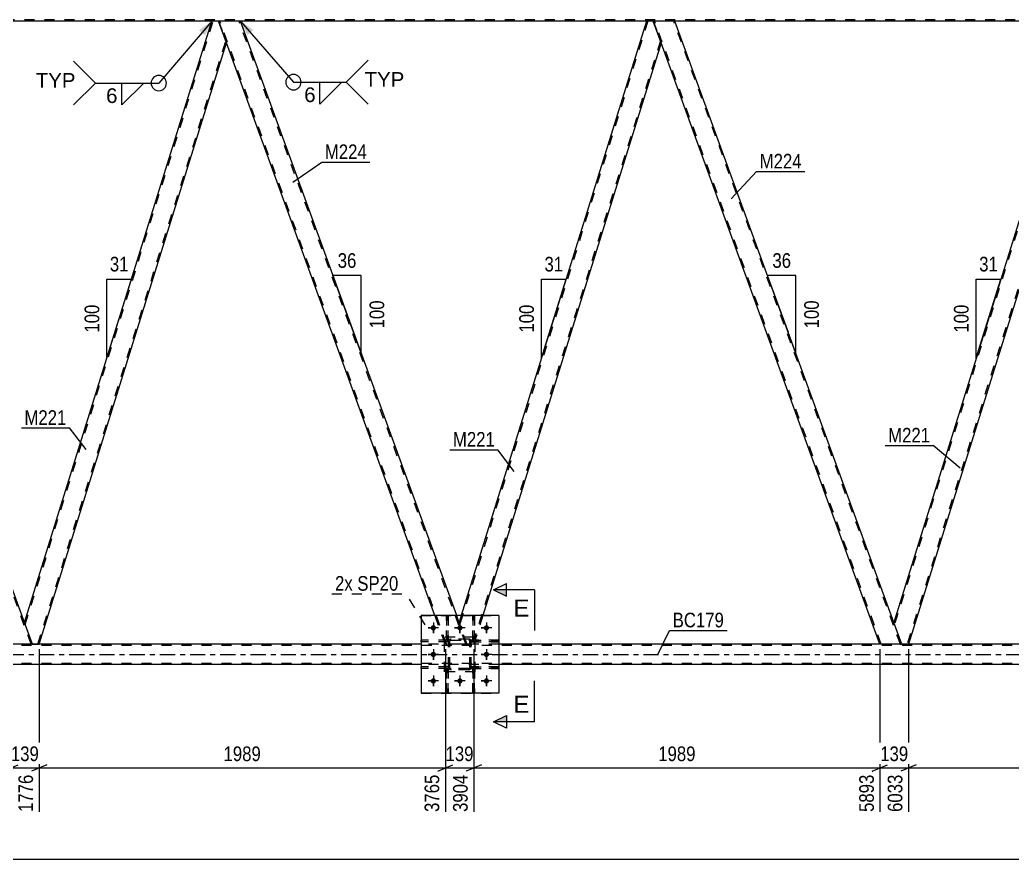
# Model space of a CAD drawing. Header units: millimetres. Extents: x 0 to 841, y 0 to 594.
# Drawn here: x 160.8 to 355.2, y 257.8 to 422.1 of the extents above; entities that cross this region are included whole.
import ezdxf

# ---------------------------------------------------------------- set-up
doc = ezdxf.new("R2010")
doc.units = ezdxf.units.MM
doc.linetypes.add('DXK_LINE_DOT2', pattern=[3.9198, 1.9599, -1.9599])
doc.linetypes.add('DXK_LINE_DOT3', pattern=[5.9187, 2.979, -0.9799, 0.9799, -0.9799])
doc.styles.add('Arial', font='ARIAL.TTF', dxfattribs={"height": 0.2})
doc.styles.add('Arial Narrow', font='ARIALN.TTF', dxfattribs={"height": 0.2})

# ---------------------------------------------------------------- blocks, each defined once
blk = doc.blocks.new('Part-122568519-5066 - 5055')
at = {"color": 7, "linetype": 'DXK_LINE_DOT2'}
for p, q in [((254.6, 300.66), (249.2, 300.66)), ((249.2, 300.66), (249.2, 300.34)), ((249.2, 300.34), (254.6, 300.34)), ((249.8, 300.34), (249.8, 300.66)), ((254.6, 300.34), (254.6, 300.66))]:
    blk.add_line(p, q, dxfattribs=at)
blk = doc.blocks.new('Part-122568519-5060 - 5055')
at = {"color": 7, "linetype": 'DXK_LINE_DOT2'}
for p, q in [((249.2, 300.34), (249.2, 300.66)), ((249.2, 300.66), (254.6, 300.66)), ((254.6, 300.34), (249.2, 300.34)), ((249.8, 300.34), (249.8, 300.66)), ((254.6, 300.66), (254.6, 300.34))]:
    blk.add_line(p, q, dxfattribs=at)
blk = doc.blocks.new('Part-122568519-5069 - 5055')
at = {"color": 7, "linetype": 'DXK_LINE_DOT2'}
for p, q in [((254.6, 295.46), (249.2, 295.46)), ((249.2, 295.46), (249.2, 295.14)), ((249.8, 295.14), (249.8, 295.46)), ((254.6, 295.14), (254.6, 295.46)), ((249.2, 295.14), (254.6, 295.14))]:
    blk.add_line(p, q, dxfattribs=at)
blk = doc.blocks.new('Part-122568519-5072 - 5055')
at = {"color": 7, "linetype": 'DXK_LINE_DOT2'}
for p, q in [((249.56, 300.65), (249.56, 305.5)), ((249.56, 305.5), (249.88, 305.5)), ((249.88, 305.5), (249.88, 300.65)), ((249.56, 301.25), (249.88, 301.25)), ((249.88, 300.65), (249.56, 300.65))]:
    blk.add_line(p, q, dxfattribs=at)
blk = doc.blocks.new('Part-122568519-5075 - 5055')
at = {"color": 7, "linetype": 'DXK_LINE_DOT2'}
for p, q in [((249.2, 295.14), (249.2, 295.46)), ((249.2, 295.46), (254.6, 295.46)), ((249.8, 295.14), (249.8, 295.46)), ((254.6, 295.46), (254.6, 295.14)), ((254.6, 295.14), (249.2, 295.14))]:
    blk.add_line(p, q, dxfattribs=at)
blk = doc.blocks.new('Part-122568519-5078 - 5055')
at = {"color": 7, "linetype": 'DXK_LINE_DOT2'}
for p, q in [((244.8, 300.66), (239.4, 300.66)), ((239.4, 300.34), (239.4, 300.66)), ((244.8, 300.34), (239.4, 300.34)), ((244.2, 300.34), (244.2, 300.66)), ((244.8, 300.66), (244.8, 300.34))]:
    blk.add_line(p, q, dxfattribs=at)
blk = doc.blocks.new('Part-122568519-5220 - 5055')
at = {"color": 7, "linetype": 'DXK_LINE_DOT2'}
for p, q in [((774.57, 299.66), (93.54, 299.66)), ((164.59, 299.9), (159.01, 299.9)), ((254.6, 299.9), (239.4, 299.9)), ((334.86, 299.9), (329.28, 299.9)), ((774.57, 296.14), (93.54, 296.14)), ((254.6, 295.9), (239.4, 295.9))]:
    blk.add_line(p, q, dxfattribs=at)
at = {"color": 2, "linetype": 'Continuous'}
for p, q in [((239.4, 299.9), (164.59, 299.9)), ((329.28, 299.9), (254.6, 299.9)), ((414.42, 299.9), (334.86, 299.9)), ((239.4, 295.9), (93.54, 295.9)), ((494.81, 295.9), (254.6, 295.9))]:
    blk.add_line(p, q, dxfattribs=at)
at = {"color": 7, "linetype": 'DXK_LINE_DOT3'}
blk.add_line((93.54, 297.9), (774.57, 297.9), dxfattribs=at)
blk = doc.blocks.new('Part-122568519-5081 - 5055')
at = {"color": 7, "linetype": 'DXK_LINE_DOT2'}
for p, q in [((244.8, 295.46), (239.4, 295.46)), ((239.4, 295.14), (239.4, 295.46)), ((244.2, 295.14), (244.2, 295.46)), ((244.8, 295.46), (244.8, 295.14)), ((244.8, 295.14), (239.4, 295.14))]:
    blk.add_line(p, q, dxfattribs=at)
blk = doc.blocks.new('Part-122568519-5084 - 5055')
at = {"color": 2, "linetype": 'Continuous'}
blk.add_line((249.88, 305.5), (249.56, 305.5), dxfattribs=at)
at = {"color": 7, "linetype": 'DXK_LINE_DOT2'}
for p, q in [((249.56, 305.5), (249.56, 300.65)), ((249.88, 300.65), (249.88, 305.5)), ((249.56, 301.25), (249.88, 301.25)), ((249.56, 300.65), (249.88, 300.65))]:
    blk.add_line(p, q, dxfattribs=at)
blk = doc.blocks.new('Part-122568519-5202 - 5055')
at = {"color": 2, "linetype": 'Continuous'}
for p, q in [((204, 421.9), (199.74, 421.9)), ((246.37, 305.5), (204, 421.9)), ((242.11, 305.5), (201.29, 417.65))]:
    blk.add_line(p, q, dxfattribs=at)
at = {"color": 7, "linetype": 'DXK_LINE_DOT2'}
for p, q in [((199.74, 421.9), (201.29, 417.65)), ((244.4, 299.9), (200, 421.9)), ((248.15, 299.9), (203.75, 421.9)), ((244.15, 299.9), (242.11, 305.5)), ((248.4, 299.9), (246.37, 305.5)), ((248.4, 299.9), (244.15, 299.9))]:
    blk.add_line(p, q, dxfattribs=at)
blk = doc.blocks.new('Part-122568519-5095 - 5055')
at = {"color": 7, "linetype": 'DXK_LINE_DOT2'}
for p, q in [((244.36, 290.3), (244.36, 295.13)), ((244.36, 295.13), (244.68, 295.13)), ((244.36, 294.53), (244.68, 294.53)), ((244.68, 295.13), (244.68, 290.3)), ((244.68, 290.3), (244.36, 290.3))]:
    blk.add_line(p, q, dxfattribs=at)
blk = doc.blocks.new('Part-122568519-5101 - 5055')
at = {"color": 7, "linetype": 'DXK_LINE_DOT2'}
for p, q in [((244.36, 300.65), (244.36, 305.5)), ((244.36, 305.5), (244.68, 305.5)), ((244.68, 305.5), (244.68, 300.65)), ((244.36, 301.25), (244.68, 301.25)), ((244.68, 300.65), (244.36, 300.65))]:
    blk.add_line(p, q, dxfattribs=at)
blk = doc.blocks.new('Part-122568519-5207 - 5055')
at = {"color": 2, "linetype": 'Continuous'}
for p, q in [((161.72, 304.15), (198.43, 421.9)), ((199.74, 421.9), (198.43, 421.9)), ((201.29, 417.65), (199.74, 421.9)), ((164.59, 299.9), (201.29, 417.65)), ((163.27, 299.9), (161.72, 304.15)), ((163.27, 299.9), (164.59, 299.9))]:
    blk.add_line(p, q, dxfattribs=at)
at = {"color": 7, "linetype": 'DXK_LINE_DOT2'}
for p, q in [((161.86, 303.78), (198.68, 421.9)), ((164.34, 299.9), (201.16, 418.02)), ((164.32, 299.9), (164.28, 299.9)), ((164.28, 299.9), (164.32, 299.9)), ((164.32, 299.9), (164.34, 299.9)), ((164.34, 299.9), (164.32, 299.9))]:
    blk.add_line(p, q, dxfattribs=at)
blk = doc.blocks.new('Part-122568519-5106 - 5055')
at = {"color": 7, "linetype": 'DXK_LINE_DOT2'}
for p, q in [((249.56, 290.3), (249.56, 295.13)), ((249.56, 295.13), (249.88, 295.13)), ((249.56, 294.53), (249.88, 294.53)), ((249.88, 295.13), (249.88, 290.3)), ((249.88, 290.3), (249.56, 290.3))]:
    blk.add_line(p, q, dxfattribs=at)
blk = doc.blocks.new('Part-122568519-5197 - 5055')
at = {"color": 7, "linetype": 'DXK_LINE_DOT2'}
for p, q in [((283.81, 421.9), (246.99, 303.78)), ((286.29, 418.02), (249.47, 299.9)), ((247.28, 305.5), (246.86, 304.15)), ((251.47, 305.5), (249.72, 299.9)), ((248.4, 299.9), (246.86, 304.15)), ((249.72, 299.9), (248.4, 299.9))]:
    blk.add_line(p, q, dxfattribs=at)
at = {"color": 2, "linetype": 'Continuous'}
for p, q in [((283.56, 421.9), (247.28, 305.5)), ((284.88, 421.9), (283.56, 421.9)), ((286.42, 417.65), (284.88, 421.9)), ((286.42, 417.65), (251.47, 305.5))]:
    blk.add_line(p, q, dxfattribs=at)
blk = doc.blocks.new('Part-122568519-5167 - 5055')
at = {"color": 2, "linetype": 'Continuous'}
for p, q in [((118.87, 421.9), (114.61, 421.9)), ((114.61, 421.9), (159.01, 299.9)), ((161.72, 304.15), (118.87, 421.9)), ((162.96, 299.9), (159.01, 299.9)), ((163.23, 299.9), (162.96, 299.9)), ((163.23, 299.9), (163.27, 299.9))]:
    blk.add_line(p, q, dxfattribs=at)
at = {"color": 7, "linetype": 'DXK_LINE_DOT2'}
for p, q in [((159.27, 299.9), (114.86, 421.9)), ((163.02, 299.9), (118.61, 421.9)), ((163.27, 299.9), (161.72, 304.15)), ((162.96, 299.9), (163.12, 299.9))]:
    blk.add_line(p, q, dxfattribs=at)
blk = doc.blocks.new('Part-122568519-5230 - 5055')
at = {"color": 7, "linetype": 'DXK_LINE_DOT2'}
for p, q in [((249.88, 295.13), (249.56, 295.13)), ((249.56, 295.13), (249.56, 290.3)), ((249.56, 294.53), (249.88, 294.53)), ((249.88, 290.3), (249.88, 295.13)), ((249.56, 290.3), (249.88, 290.3))]:
    blk.add_line(p, q, dxfattribs=at)
blk = doc.blocks.new('Part-122568519-5233 - 5055')
at = {"color": 2, "linetype": 'Continuous'}
blk.add_line((244.68, 305.5), (244.36, 305.5), dxfattribs=at)
at = {"color": 7, "linetype": 'DXK_LINE_DOT2'}
for p, q in [((244.36, 305.5), (244.36, 300.65)), ((244.68, 300.65), (244.68, 305.5)), ((244.36, 301.25), (244.68, 301.25)), ((244.36, 300.65), (244.68, 300.65))]:
    blk.add_line(p, q, dxfattribs=at)
blk = doc.blocks.new('Part-122568519-5258 - 5055')
at = {"color": 2, "linetype": 'Continuous'}
for p, q in [((289.13, 421.9), (284.88, 421.9)), ((331.99, 304.15), (289.13, 421.9)), ((329.28, 299.9), (286.42, 417.65)), ((333.22, 299.9), (329.28, 299.9)), ((333.5, 299.9), (333.22, 299.9)), ((333.5, 299.9), (333.54, 299.9))]:
    blk.add_line(p, q, dxfattribs=at)
at = {"color": 7, "linetype": 'DXK_LINE_DOT2'}
for p, q in [((284.88, 421.9), (286.42, 417.65)), ((329.54, 299.9), (285.13, 421.9)), ((333.28, 299.9), (288.88, 421.9)), ((333.54, 299.9), (331.99, 304.15)), ((333.22, 299.9), (333.39, 299.9))]:
    blk.add_line(p, q, dxfattribs=at)
blk = doc.blocks.new('Part-122568519-5272 - 5055')
at = {"color": 7, "linetype": 'DXK_LINE_DOT2'}
for p, q in [((250, 301.3), (244, 301.3)), ((244, 294.5), (244, 301.3)), ((250, 294.5), (250, 301.3)), ((250, 294.5), (244, 294.5))]:
    blk.add_line(p, q, dxfattribs=at)
blk = doc.blocks.new('Part-122568519-5319 - 5055')
at = {"color": 7, "linetype": 'DXK_LINE_DOT2'}
for p, q in [((747.76, 422.14), (47.68, 422.14)), ((719.22, 421.9), (198.43, 421.9)), ((204, 421.9), (198.43, 421.9)), ((289.13, 421.9), (283.56, 421.9))]:
    blk.add_line(p, q, dxfattribs=at)
at = {"color": 2, "linetype": 'Continuous'}
for p, q in [((198.43, 421.9), (118.87, 421.9)), ((283.56, 421.9), (204, 421.9)), ((368.69, 421.9), (289.13, 421.9))]:
    blk.add_line(p, q, dxfattribs=at)
blk = doc.blocks.new('Bolt-122568519-5320 - 5055')
at = {"linetype": 'Continuous'}
for points in [[(242.32, 303.1, -1), (241.28, 303.1, -1)], [(247.52, 303.1, -1), (246.48, 303.1, -1)], [(252.72, 303.1, -1), (251.68, 303.1, -1)], [(242.32, 297.9, -1), (241.28, 297.9, -1)], [(252.72, 297.9, -1), (251.68, 297.9, -1)], [(242.32, 292.7, -1), (241.28, 292.7, -1)], [(247.52, 292.7, -1), (246.48, 292.7, -1)], [(252.72, 292.7, -1), (251.68, 292.7, -1)]]:
    blk.add_hatch(color=1, dxfattribs=at).paths.add_polyline_path(points)
at = {"color": 1, "linetype": 'Continuous'}
for p, q in [((241.8, 304.14), (241.8, 302.06)), ((247, 304.14), (247, 302.06)), ((252.2, 304.14), (252.2, 302.06)), ((242.84, 303.1), (240.76, 303.1)), ((248.04, 303.1), (245.96, 303.1)), ((253.24, 303.1), (251.16, 303.1)), ((242.84, 297.9), (240.76, 297.9)), ((241.8, 298.94), (241.8, 296.86)), ((253.24, 297.9), (251.16, 297.9)), ((252.2, 298.94), (252.2, 296.86)), ((241.8, 293.74), (241.8, 291.66)), ((247, 293.74), (247, 291.66)), ((252.2, 293.74), (252.2, 291.66)), ((242.84, 292.7), (240.76, 292.7)), ((248.04, 292.7), (245.96, 292.7)), ((253.24, 292.7), (251.16, 292.7))]:
    blk.add_line(p, q, dxfattribs=at)
blk = doc.blocks.new('Bolt-122568519-5440 - 5055')
at = {"color": 1, "linetype": 'Continuous'}
for p, q in [((241.8, 304.14), (241.8, 303.44)), ((247, 304.14), (247, 303.44)), ((252.2, 304.14), (252.2, 303.44)), ((240.76, 303.1), (241.46, 303.1)), ((241.8, 302.06), (241.8, 302.75)), ((242.84, 303.1), (242.15, 303.1)), ((245.96, 303.1), (246.66, 303.1)), ((247, 302.06), (247, 302.75)), ((248.04, 303.1), (247.35, 303.1)), ((251.16, 303.1), (251.86, 303.1)), ((252.2, 302.06), (252.2, 302.75)), ((253.24, 303.1), (252.55, 303.1)), ((240.76, 297.9), (241.46, 297.9)), ((241.8, 298.94), (241.8, 298.24)), ((241.8, 296.86), (241.8, 297.55)), ((242.84, 297.9), (242.15, 297.9)), ((251.16, 297.9), (251.86, 297.9)), ((252.2, 298.94), (252.2, 298.24)), ((252.2, 296.86), (252.2, 297.55)), ((253.24, 297.9), (252.55, 297.9)), ((241.8, 293.74), (241.8, 293.04)), ((247, 293.74), (247, 293.04)), ((252.2, 293.74), (252.2, 293.04)), ((240.76, 292.7), (241.46, 292.7)), ((241.8, 291.66), (241.8, 292.35)), ((242.84, 292.7), (242.15, 292.7)), ((245.96, 292.7), (246.66, 292.7)), ((247, 291.66), (247, 292.35)), ((248.04, 292.7), (247.35, 292.7)), ((251.16, 292.7), (251.86, 292.7)), ((252.2, 291.66), (252.2, 292.35)), ((253.24, 292.7), (252.55, 292.7))]:
    blk.add_line(p, q, dxfattribs=at)
blk = doc.blocks.new('Part-122568519-5445 - 5055')
at = {"color": 2, "linetype": 'Continuous'}
for p, q in [((368.69, 421.9), (331.99, 304.15)), ((370.01, 421.9), (368.69, 421.9)), ((371.56, 417.65), (370.01, 421.9)), ((371.56, 417.65), (334.86, 299.9)), ((333.54, 299.9), (331.99, 304.15)), ((333.54, 299.9), (334.86, 299.9))]:
    blk.add_line(p, q, dxfattribs=at)
at = {"color": 7, "linetype": 'DXK_LINE_DOT2'}
for p, q in [((368.95, 421.9), (332.13, 303.78)), ((371.42, 418.02), (334.61, 299.9)), ((334.59, 299.9), (334.55, 299.9)), ((334.55, 299.9), (334.59, 299.9)), ((334.59, 299.9), (334.61, 299.9)), ((334.61, 299.9), (334.59, 299.9))]:
    blk.add_line(p, q, dxfattribs=at)
blk = doc.blocks.new('Part-122568519-5543 - 5055')
at = {"color": 7, "linetype": 'DXK_LINE_DOT2'}
for p, q in [((244.68, 295.13), (244.36, 295.13)), ((244.36, 295.13), (244.36, 290.3)), ((244.36, 294.53), (244.68, 294.53)), ((244.68, 290.3), (244.68, 295.13)), ((244.36, 290.3), (244.68, 290.3))]:
    blk.add_line(p, q, dxfattribs=at)
blk = doc.blocks.new('Part-122568519-5549 - 5055')
at = {"color": 2, "linetype": 'Continuous'}
for p, q in [((254.6, 305.5), (239.4, 305.5)), ((239.4, 305.5), (239.4, 290.3)), ((254.6, 305.5), (254.6, 290.3)), ((254.6, 290.3), (239.4, 290.3))]:
    blk.add_line(p, q, dxfattribs=at)
blk = doc.blocks.new('Part-122568519-5554 - 5055')
at = {"color": 7, "linetype": 'DXK_LINE_DOT2'}
for p, q in [((239.4, 305.5), (254.6, 305.5)), ((239.4, 305.5), (239.4, 290.3)), ((254.6, 305.5), (254.6, 290.3)), ((239.4, 290.3), (254.6, 290.3))]:
    blk.add_line(p, q, dxfattribs=at)
blk = doc.blocks.new('Part-122568519-5555 - 5055')
at = {"color": 7, "linetype": 'DXK_LINE_DOT2'}
for p, q in [((244.8, 300.42), (244.84, 300.6)), ((244.84, 300.6), (244.8, 300.42)), ((244.8, 295.38), (244.8, 300.42)), ((245.04, 300.42), (245.06, 300.51)), ((245.04, 295.38), (245.04, 300.42)), ((245.06, 300.51), (245.11, 300.59)), ((245.1, 300.86), (245.28, 300.9)), ((245.28, 300.9), (245.1, 300.86)), ((245.11, 300.59), (245.19, 300.64)), ((245.19, 300.64), (245.28, 300.66)), ((248.72, 300.9), (245.28, 300.9)), ((245.28, 300.66), (248.72, 300.66)), ((248.72, 300.9), (248.91, 300.86)), ((248.91, 300.86), (248.72, 300.9)), ((248.72, 300.66), (248.82, 300.64)), ((248.82, 300.64), (248.89, 300.59)), ((248.89, 300.59), (248.95, 300.51)), ((248.95, 300.51), (248.96, 300.42)), ((248.96, 295.38), (248.96, 300.42)), ((249.17, 300.6), (249.2, 300.42)), ((249.2, 300.42), (249.17, 300.6)), ((249.2, 295.38), (249.2, 300.42)), ((244.84, 295.19), (244.8, 295.38)), ((244.8, 295.38), (244.84, 295.19)), ((245.06, 295.28), (245.04, 295.38)), ((245.11, 295.21), (245.06, 295.28)), ((245.28, 294.9), (245.1, 294.93)), ((245.1, 294.93), (245.28, 294.9)), ((245.19, 295.15), (245.11, 295.21)), ((245.28, 295.14), (245.19, 295.15)), ((248.72, 295.14), (245.28, 295.14)), ((248.72, 294.9), (245.28, 294.9)), ((248.82, 295.15), (248.72, 295.14)), ((248.91, 294.93), (248.72, 294.9)), ((248.72, 294.9), (248.91, 294.93)), ((248.89, 295.21), (248.82, 295.15)), ((248.95, 295.28), (248.89, 295.21)), ((248.96, 295.38), (248.95, 295.28)), ((249.2, 295.38), (249.17, 295.19)), ((249.17, 295.19), (249.2, 295.38))]:
    blk.add_line(p, q, dxfattribs=at)
at = {"color": 7, "linetype": 'DXK_LINE_DOT3'}
blk.add_line((247, 297.9), (247, 297.9), dxfattribs=at)
at = {"color": 7, "linetype": 'DXK_LINE_DOT2'}
for centre, start, end in [((245.28, 300.42), 112.5, 157.5), ((245.28, 300.42), 112.5, 157.5), ((248.72, 300.42), 22.5, 67.5), ((248.72, 300.42), 22.5, 67.5), ((245.28, 295.38), 202.5, 247.5), ((245.28, 295.38), 202.5, 247.5), ((248.72, 295.38), 292.5, 337.5), ((248.72, 295.38), 292.5, 337.5)]:
    blk.add_arc(centre, 0.48, start, end, dxfattribs=at)
blk = doc.blocks.new('Part-122568519-5556 - 5055')
at = {"color": 7, "linetype": 'DXK_LINE_DOT2'}
for p, q in [((250, 301.3), (244, 301.3)), ((244, 294.5), (244, 301.3)), ((250, 294.5), (250, 301.3)), ((250, 294.5), (244, 294.5))]:
    blk.add_line(p, q, dxfattribs=at)
blk = doc.blocks.new('Part-122568519-5563 - 5055')
at = {"color": 7, "linetype": 'DXK_LINE_DOT2'}
for p, q in [((244.8, 300.42), (244.84, 300.6)), ((244.84, 300.6), (244.8, 300.42)), ((244.8, 295.38), (244.8, 300.42)), ((245.04, 300.42), (245.06, 300.51)), ((245.04, 295.38), (245.04, 300.42)), ((245.06, 300.51), (245.11, 300.59)), ((245.1, 300.86), (245.28, 300.9)), ((245.28, 300.9), (245.1, 300.86)), ((245.11, 300.59), (245.19, 300.64)), ((245.19, 300.64), (245.28, 300.66)), ((248.72, 300.9), (245.28, 300.9)), ((245.28, 300.66), (248.72, 300.66)), ((248.72, 300.9), (248.91, 300.86)), ((248.91, 300.86), (248.72, 300.9)), ((248.72, 300.66), (248.82, 300.64)), ((248.82, 300.64), (248.89, 300.59)), ((248.89, 300.59), (248.95, 300.51)), ((248.95, 300.51), (248.96, 300.42)), ((248.96, 295.38), (248.96, 300.42)), ((249.17, 300.6), (249.2, 300.42)), ((249.2, 300.42), (249.17, 300.6)), ((249.2, 295.38), (249.2, 300.42)), ((244.84, 295.19), (244.8, 295.38)), ((244.8, 295.38), (244.84, 295.19)), ((245.06, 295.28), (245.04, 295.38)), ((245.11, 295.21), (245.06, 295.28)), ((245.28, 294.9), (245.1, 294.93)), ((245.1, 294.93), (245.28, 294.9)), ((245.19, 295.15), (245.11, 295.21)), ((245.28, 295.14), (245.19, 295.15)), ((248.72, 295.14), (245.28, 295.14)), ((248.72, 294.9), (245.28, 294.9)), ((248.82, 295.15), (248.72, 295.14)), ((248.91, 294.93), (248.72, 294.9)), ((248.72, 294.9), (248.91, 294.93)), ((248.89, 295.21), (248.82, 295.15)), ((248.95, 295.28), (248.89, 295.21)), ((248.96, 295.38), (248.95, 295.28)), ((249.2, 295.38), (249.17, 295.19)), ((249.17, 295.19), (249.2, 295.38))]:
    blk.add_line(p, q, dxfattribs=at)
at = {"color": 7, "linetype": 'DXK_LINE_DOT3'}
blk.add_line((247, 297.9), (247, 297.9), dxfattribs=at)
at = {"color": 7, "linetype": 'DXK_LINE_DOT2'}
for centre, start, end in [((245.28, 300.42), 112.5, 157.5), ((245.28, 300.42), 112.5, 157.5), ((248.72, 300.42), 22.5, 67.5), ((248.72, 300.42), 22.5, 67.5), ((245.28, 295.38), 202.5, 247.5), ((245.28, 295.38), 202.5, 247.5), ((248.72, 295.38), 292.5, 337.5), ((248.72, 295.38), 292.5, 337.5)]:
    blk.add_arc(centre, 0.48, start, end, dxfattribs=at)
blk = doc.blocks.new('Part-122568519-5566 - 5055')
at = {"color": 7, "linetype": 'DXK_LINE_DOT2'}
for p, q in [((244.8, 300.66), (239.4, 300.66)), ((239.4, 300.66), (239.4, 300.34)), ((244.8, 300.34), (239.4, 300.34)), ((244.2, 300.34), (244.2, 300.66)), ((244.8, 300.34), (244.8, 300.66))]:
    blk.add_line(p, q, dxfattribs=at)
blk = doc.blocks.new('Part-122568519-5567 - 5055')
at = {"color": 7, "linetype": 'DXK_LINE_DOT2'}
for p, q in [((244.8, 295.46), (239.4, 295.46)), ((239.4, 295.46), (239.4, 295.14)), ((244.2, 295.14), (244.2, 295.46)), ((244.8, 295.14), (244.8, 295.46)), ((244.8, 295.14), (239.4, 295.14))]:
    blk.add_line(p, q, dxfattribs=at)
blk = doc.blocks.new('StraightDimension-122568519-6435 - 5055')
at = {"color": 7, "linetype": 'Continuous'}
for p, q in [((244.15, 298.9), (244.15, 267.05)), ((249.72, 298.9), (249.72, 267.05)), ((242.65, 275.06), (245.65, 276.26)), ((251.22, 276.26), (248.22, 275.06)), ((244.15, 275.66), (249.72, 275.66))]:
    blk.add_line(p, q, dxfattribs=at)
at = {"color": 0}
blk.add_wipeout([(250.28, 276.41), (250.28, 280.61), (243.59, 280.61), (243.59, 276.41)], dxfattribs=at)
at = {"color": 0, "linetype": 'Continuous'}
blk.add_wipeout([(249.12, 274.96), (244.92, 274.96), (244.92, 266.45), (249.12, 266.45)], dxfattribs=at)
at = {"color": 3, "style": 'Arial Narrow'}
blk.add_text('139', height=2.863, dxfattribs=at).set_placement((244.19, 277.01))
at = {"color": 3, "linetype": 'Continuous', "style": 'Arial Narrow'}
blk.add_text('3904', height=2.863, rotation=90.0002, dxfattribs=at).set_placement((248.52, 267.05))
blk = doc.blocks.new('AngleDimension-122568519-5804 - 5055')
at = {"color": 7, "linetype": 'Continuous'}
for p, q in [((311.33, 360.92), (307.27, 372.09)), ((312.81, 372.09), (307.27, 372.09)), ((312.81, 356.86), (307.27, 372.09)), ((312.81, 356.86), (312.81, 372.09))]:
    blk.add_line(p, q, dxfattribs=at)
at = {"color": 0}
for points in [[(312.46, 372.99), (312.46, 377.19), (307.61, 377.19), (307.61, 372.99)], [(317.91, 367.82), (313.71, 367.82), (313.71, 361.13), (317.91, 361.13)]]:
    blk.add_wipeout(points, dxfattribs=at)
at = {"color": 3, "style": 'Arial Narrow'}
blk.add_text('36', height=2.863, dxfattribs=at).set_placement((308.21, 373.59))
blk.add_text('100', height=2.863, rotation=90.0002, dxfattribs=at).set_placement((317.31, 361.73))
blk = doc.blocks.new('AngleDimension-122568519-5937 - 5055')
at = {"color": 7, "linetype": 'Continuous'}
for p, q in [((262.99, 371.38), (267.81, 371.38)), ((262.99, 355.91), (267.81, 371.38)), ((262.99, 355.91), (262.99, 371.38)), ((263.45, 357.39), (267.81, 371.38))]:
    blk.add_line(p, q, dxfattribs=at)
at = {"color": 0}
for points in [[(267.83, 372.28), (267.83, 376.48), (262.97, 376.48), (262.97, 372.28)], [(262.09, 366.98), (257.89, 366.98), (257.89, 360.3), (262.09, 360.3)]]:
    blk.add_wipeout(points, dxfattribs=at)
at = {"color": 3, "style": 'Arial Narrow'}
blk.add_text('31', height=2.863, dxfattribs=at).set_placement((263.57, 372.88))
blk.add_text('100', height=2.863, rotation=90.0002, dxfattribs=at).set_placement((261.49, 360.9))
blk = doc.blocks.new('AngleDimension-122568519-5923 - 5055')
at = {"color": 7, "linetype": 'Continuous'}
for p, q in [((177.86, 371.38), (182.68, 371.38)), ((177.86, 355.91), (182.68, 371.38)), ((177.86, 355.91), (177.86, 371.38)), ((178.32, 357.39), (182.68, 371.38))]:
    blk.add_line(p, q, dxfattribs=at)
at = {"color": 0}
for points in [[(182.7, 372.28), (182.7, 376.48), (177.84, 376.48), (177.84, 372.28)], [(176.96, 366.98), (172.76, 366.98), (172.76, 360.3), (176.96, 360.3)]]:
    blk.add_wipeout(points, dxfattribs=at)
at = {"color": 3, "style": 'Arial Narrow'}
blk.add_text('31', height=2.863, dxfattribs=at).set_placement((178.44, 372.88))
blk.add_text('100', height=2.863, rotation=90.0002, dxfattribs=at).set_placement((176.36, 360.9))
blk = doc.blocks.new('StraightDimension-122568519-6416 - 5055')
at = {"color": 7, "linetype": 'Continuous'}
for p, q in [((164.59, 298.9), (164.59, 267.05)), ((244.15, 298.9), (244.15, 267.05)), ((166.09, 276.26), (163.09, 275.06)), ((242.65, 275.06), (245.65, 276.26)), ((164.59, 275.66), (244.15, 275.66))]:
    blk.add_line(p, q, dxfattribs=at)
at = {"color": 0}
blk.add_wipeout([(208.62, 276.41), (208.62, 280.61), (200.11, 280.61), (200.11, 276.41)], dxfattribs=at)
at = {"color": 0, "linetype": 'Continuous'}
blk.add_wipeout([(243.55, 274.96), (239.35, 274.96), (239.35, 266.45), (243.55, 266.45)], dxfattribs=at)
at = {"color": 3, "style": 'Arial Narrow'}
blk.add_text('1989', height=2.863, dxfattribs=at).set_placement((200.71, 277.01))
at = {"color": 3, "linetype": 'Continuous', "style": 'Arial Narrow'}
blk.add_text('3765', height=2.863, rotation=90.0002, dxfattribs=at).set_placement((242.95, 267.05))
blk = doc.blocks.new('StraightDimension-122568519-6454 - 5055')
at = {"color": 7, "linetype": 'Continuous'}
for p, q in [((249.72, 298.9), (249.72, 267.05)), ((329.28, 298.9), (329.28, 267.05)), ((251.22, 276.26), (248.22, 275.06)), ((327.78, 275.06), (330.78, 276.26)), ((249.72, 275.66), (329.28, 275.66))]:
    blk.add_line(p, q, dxfattribs=at)
at = {"color": 0}
blk.add_wipeout([(293.76, 276.41), (293.76, 280.61), (285.25, 280.61), (285.25, 276.41)], dxfattribs=at)
at = {"color": 0, "linetype": 'Continuous'}
blk.add_wipeout([(328.68, 274.96), (324.48, 274.96), (324.48, 266.45), (328.68, 266.45)], dxfattribs=at)
at = {"color": 3, "style": 'Arial Narrow'}
blk.add_text('1989', height=2.863, dxfattribs=at).set_placement((285.85, 277.01))
at = {"color": 3, "linetype": 'Continuous', "style": 'Arial Narrow'}
blk.add_text('5893', height=2.863, rotation=90.0002, dxfattribs=at).set_placement((328.08, 267.05))
blk = doc.blocks.new('AngleDimension-122568519-5790 - 5055')
at = {"color": 7, "linetype": 'Continuous'}
for p, q in [((348.13, 371.38), (352.95, 371.38)), ((348.13, 355.91), (352.95, 371.38)), ((348.13, 355.91), (348.13, 371.38)), ((348.59, 357.39), (352.95, 371.38))]:
    blk.add_line(p, q, dxfattribs=at)
at = {"color": 0}
for points in [[(352.96, 372.28), (352.96, 376.48), (348.11, 376.48), (348.11, 372.28)], [(347.23, 366.98), (343.03, 366.98), (343.03, 360.3), (347.23, 360.3)]]:
    blk.add_wipeout(points, dxfattribs=at)
at = {"color": 3, "style": 'Arial Narrow'}
blk.add_text('31', height=2.863, dxfattribs=at).set_placement((348.71, 372.88))
blk.add_text('100', height=2.863, rotation=90.0002, dxfattribs=at).set_placement((346.63, 360.9))
blk = doc.blocks.new('StraightDimension-122568519-6675 - 5055')
at = {"color": 7, "linetype": 'Continuous'}
for p, q in [((159.01, 298.9), (159.01, 267.05)), ((164.59, 298.9), (164.59, 267.05)), ((157.51, 275.06), (160.51, 276.26)), ((166.09, 276.26), (163.09, 275.06)), ((159.01, 275.66), (164.59, 275.66))]:
    blk.add_line(p, q, dxfattribs=at)
at = {"color": 0}
blk.add_wipeout([(165.14, 276.41), (165.14, 280.61), (158.46, 280.61), (158.46, 276.41)], dxfattribs=at)
at = {"color": 0, "linetype": 'Continuous'}
blk.add_wipeout([(163.99, 274.96), (159.79, 274.96), (159.79, 266.45), (163.99, 266.45)], dxfattribs=at)
at = {"color": 3, "style": 'Arial Narrow'}
blk.add_text('139', height=2.863, dxfattribs=at).set_placement((159.06, 277.01))
at = {"color": 3, "linetype": 'Continuous', "style": 'Arial Narrow'}
blk.add_text('1776', height=2.863, rotation=90.0002, dxfattribs=at).set_placement((163.39, 267.05))
blk = doc.blocks.new('StraightDimension-122568519-6492 - 5055')
at = {"color": 7, "linetype": 'Continuous'}
for p, q in [((334.86, 298.9), (334.86, 267.05)), ((414.42, 298.9), (414.42, 267.05)), ((336.36, 276.26), (333.36, 275.06)), ((412.92, 275.06), (415.92, 276.26)), ((334.86, 275.66), (414.42, 275.66))]:
    blk.add_line(p, q, dxfattribs=at)
at = {"color": 0}
blk.add_wipeout([(378.89, 276.41), (378.89, 280.61), (370.38, 280.61), (370.38, 276.41)], dxfattribs=at)
at = {"color": 0, "linetype": 'Continuous'}
blk.add_wipeout([(413.82, 274.96), (409.62, 274.96), (409.62, 266.45), (413.82, 266.45)], dxfattribs=at)
at = {"color": 3, "style": 'Arial Narrow'}
blk.add_text('1989', height=2.863, dxfattribs=at).set_placement((370.98, 277.01))
at = {"color": 3, "linetype": 'Continuous', "style": 'Arial Narrow'}
blk.add_text('8022', height=2.863, rotation=90.0002, dxfattribs=at).set_placement((413.22, 267.05))
blk = doc.blocks.new('AngleDimension-122568519-5776 - 5055')
at = {"color": 7, "linetype": 'Continuous'}
for p, q in [((226.2, 360.92), (222.13, 372.09)), ((227.67, 372.09), (222.13, 372.09)), ((227.67, 356.86), (222.13, 372.09)), ((227.67, 356.86), (227.67, 372.09))]:
    blk.add_line(p, q, dxfattribs=at)
at = {"color": 0}
for points in [[(227.33, 372.99), (227.33, 377.19), (222.47, 377.19), (222.47, 372.99)], [(232.77, 367.82), (228.57, 367.82), (228.57, 361.13), (232.77, 361.13)]]:
    blk.add_wipeout(points, dxfattribs=at)
at = {"color": 3, "style": 'Arial Narrow'}
blk.add_text('36', height=2.863, dxfattribs=at).set_placement((223.07, 373.59))
blk.add_text('100', height=2.863, rotation=90.0002, dxfattribs=at).set_placement((232.17, 361.73))
blk = doc.blocks.new('StraightDimension-122568519-6405 - 5055')
at = {"color": 7, "linetype": 'Continuous'}
blk.add_line((47.04, 257.81), (791.19, 257.81), dxfattribs=at)
blk = doc.blocks.new('StraightDimension-122568519-6473 - 5055')
at = {"color": 7, "linetype": 'Continuous'}
for p, q in [((329.28, 298.9), (329.28, 267.05)), ((334.86, 298.9), (334.86, 267.05)), ((327.78, 275.06), (330.78, 276.26)), ((336.36, 276.26), (333.36, 275.06)), ((329.28, 275.66), (334.86, 275.66))]:
    blk.add_line(p, q, dxfattribs=at)
at = {"color": 0}
blk.add_wipeout([(335.41, 276.41), (335.41, 280.61), (328.73, 280.61), (328.73, 276.41)], dxfattribs=at)
at = {"color": 0, "linetype": 'Continuous'}
blk.add_wipeout([(334.26, 274.96), (330.06, 274.96), (330.06, 266.45), (334.26, 266.45)], dxfattribs=at)
at = {"color": 3, "style": 'Arial Narrow'}
blk.add_text('139', height=2.863, dxfattribs=at).set_placement((329.33, 277.01))
at = {"color": 3, "linetype": 'Continuous', "style": 'Arial Narrow'}
blk.add_text('6033', height=2.863, rotation=90.0002, dxfattribs=at).set_placement((333.66, 267.05))
blk = doc.blocks.new('Mark-122568519-5216 - 5055')
at = {"color": 0}
blk.add_wipeout([(298.73, 303.2), (298.73, 306.2), (288.68, 306.2), (288.68, 303.2)], dxfattribs=at)
blk.add_wipeout([(298.73, 303.2), (298.73, 306.2), (288.68, 306.2), (288.68, 303.2)], dxfattribs=at)
at = {"color": 30, "linetype": 'Continuous'}
for p, q in [((285.85, 298.02), (288.08, 302.6)), ((288.08, 302.6), (299.33, 302.6))]:
    blk.add_line(p, q, dxfattribs=at)
at = {"color": 3, "style": 'Arial Narrow'}
blk.add_text('BC179', height=2.863, dxfattribs=at).set_placement((288.68, 303.2))
blk = doc.blocks.new('Mark-122568519-5193 - 5055')
at = {"color": 0}
blk.add_wipeout([(253.86, 338.57), (253.86, 341.57), (245.64, 341.57), (245.64, 338.57)], dxfattribs=at)
blk.add_wipeout([(253.86, 338.57), (253.86, 341.57), (245.64, 341.57), (245.64, 338.57)], dxfattribs=at)
at = {"color": 30, "linetype": 'Continuous'}
for p in [(245.04, 337.97), (257.66, 333.69)]:
    blk.add_line(p, (254.46, 337.97), dxfattribs=at)
at = {"color": 3, "style": 'Arial Narrow'}
blk.add_text('M221', height=2.863, dxfattribs=at).set_placement((245.64, 338.57))
blk = doc.blocks.new('Mark-122568519-5198 - 5055')
at = {"color": 0}
blk.add_wipeout([(228.77, 394.88), (228.77, 397.88), (220.55, 397.88), (220.55, 394.88)], dxfattribs=at)
blk.add_wipeout([(228.77, 394.88), (228.77, 397.88), (220.55, 397.88), (220.55, 394.88)], dxfattribs=at)
at = {"color": 30, "linetype": 'Continuous'}
for p, q in [((214.25, 390.35), (219.95, 394.28)), ((219.95, 394.28), (229.37, 394.28))]:
    blk.add_line(p, q, dxfattribs=at)
at = {"color": 3, "style": 'Arial Narrow'}
blk.add_text('M224', height=2.863, dxfattribs=at).set_placement((220.55, 394.88))
blk = doc.blocks.new('Mark-122568519-5203 - 5055')
at = {"color": 0}
blk.add_wipeout([(169.94, 342.84), (169.94, 345.84), (161.71, 345.84), (161.71, 342.84)], dxfattribs=at)
blk.add_wipeout([(169.94, 342.84), (169.94, 345.84), (161.71, 345.84), (161.71, 342.84)], dxfattribs=at)
at = {"color": 30, "linetype": 'Continuous'}
for p in [(161.11, 342.24), (173.83, 338.05)]:
    blk.add_line(p, (170.54, 342.24), dxfattribs=at)
at = {"color": 3, "style": 'Arial Narrow'}
blk.add_text('M221', height=2.863, dxfattribs=at).set_placement((161.71, 342.84))
blk = doc.blocks.new('Mark-122568519-5254 - 5055')
at = {"color": 0}
blk.add_wipeout([(313.94, 393.04), (313.94, 396.04), (305.72, 396.04), (305.72, 393.04)], dxfattribs=at)
blk.add_wipeout([(313.94, 393.04), (313.94, 396.04), (305.72, 396.04), (305.72, 393.04)], dxfattribs=at)
at = {"color": 30, "linetype": 'Continuous'}
for p, q in [((300.14, 387.11), (305.12, 392.44)), ((305.12, 392.44), (314.54, 392.44))]:
    blk.add_line(p, q, dxfattribs=at)
at = {"color": 3, "style": 'Arial Narrow'}
blk.add_text('M224', height=2.863, dxfattribs=at).set_placement((305.72, 393.04))
blk = doc.blocks.new('SectionMark-122568519-6746 - 5055')
at = {"linetype": 'Continuous'}
for points in [[(256.1, 310.55), (256.1, 309.3), (253.6, 310.55)], [(256.1, 285.96), (256.1, 284.71), (253.6, 284.71)]]:
    blk.add_hatch(color=6, dxfattribs=at).paths.add_polyline_path(points)
at = {"color": 6, "linetype": 'Continuous'}
for p, q in [((253.6, 310.55), (256.1, 311.8)), ((256.1, 309.3), (256.1, 311.8)), ((261.6, 310.55), (253.6, 310.55)), ((253.6, 310.55), (256.1, 309.3)), ((261.6, 310.55), (261.6, 302.55)), ((261.6, 284.71), (261.6, 292.71)), ((253.6, 284.71), (256.1, 285.96)), ((256.1, 285.96), (256.1, 283.46)), ((261.6, 284.71), (253.6, 284.71)), ((256.1, 283.46), (253.6, 284.71))]:
    blk.add_line(p, q, dxfattribs=at)
at = {"color": 0, "linetype": 'Continuous'}
for points in [[(260.6, 305.3), (260.6, 308.8), (257.49, 308.8), (257.49, 305.3)], [(260.6, 286.46), (260.6, 289.96), (257.49, 289.96), (257.49, 286.46)]]:
    blk.add_wipeout(points, dxfattribs=at)
at = {"color": 3, "linetype": 'Continuous', "style": 'Arial'}
for p in [(257.49, 305.3), (257.49, 286.46)]:
    blk.add_text('E', height=3.34, dxfattribs=at).set_placement(p)
blk = doc.blocks.new('Mark-122568519-5441 - 5055')
at = {"color": 0}
blk.add_wipeout([(339.1, 339.39), (339.1, 342.39), (330.88, 342.39), (330.88, 339.39)], dxfattribs=at)
blk.add_wipeout([(339.1, 339.39), (339.1, 342.39), (330.88, 342.39), (330.88, 339.39)], dxfattribs=at)
at = {"color": 30, "linetype": 'Continuous'}
for p in [(330.28, 338.79), (344.96, 334.34)]:
    blk.add_line(p, (339.7, 338.79), dxfattribs=at)
at = {"color": 3, "style": 'Arial Narrow'}
blk.add_text('M221', height=2.863, dxfattribs=at).set_placement((330.88, 339.39))
blk = doc.blocks.new('WeldMark-122568519-6760 - 5055')
at = {"linetype": 'Continuous'}
blk.add_hatch(color=30, dxfattribs=at).paths.add_polyline_path([(205.4, 419.14), (204, 421.9), (206.54, 420.13)])
at = {"color": 30, "linetype": 'Continuous'}
blk.add_line((204, 421.9), (214.41, 409.94), dxfattribs=at)
at = {"color": 3, "linetype": 'Continuous'}
for q in [(229.02, 414.23), (229.02, 405.65)]:
    blk.add_line((224.73, 409.94), q, dxfattribs=at)
blk.add_arc((214.41, 409.94), 1.5, 90, 270, dxfattribs=at)
at = {"color": 0}
blk.add_wipeout([(218.93, 405.84), (218.93, 409.24), (216.31, 409.24), (216.31, 405.84)], dxfattribs=at)
at = {"color": 30, "linetype": 'Continuous'}
blk.add_line((214.41, 409.94), (224.73, 409.94), dxfattribs=at)
at = {"color": 3, "linetype": 'Continuous'}
for p, q in [((219.59, 409.94), (223.88, 409.94)), ((223.88, 409.94), (219.59, 405.65)), ((219.59, 405.65), (219.59, 409.94))]:
    blk.add_line(p, q, dxfattribs=at)
blk.add_arc((214.41, 409.94), 1.5, 270, 90, dxfattribs=at)
at = {"color": 3, "style": 'Arial'}
blk.add_text('6', height=2.87, dxfattribs=at).set_placement((216.51, 406.04))
at = {"color": 0, "linetype": 'Continuous'}
blk.add_wipeout([(236.11, 409.04), (236.11, 412.04), (228.33, 412.04), (228.33, 409.04)], dxfattribs=at)
blk.add_wipeout([(236.11, 409.04), (236.11, 412.04), (228.33, 412.04), (228.33, 409.04)], dxfattribs=at)
at = {"color": 3, "linetype": 'Continuous', "style": 'Arial'}
blk.add_text('TYP', height=2.865, dxfattribs=at).set_placement((228.33, 409.04))
blk = doc.blocks.new('WeldMark-122568519-6775 - 5055')
at = {"linetype": 'Continuous'}
blk.add_hatch(color=30, dxfattribs=at).paths.add_polyline_path([(195.91, 420.11), (198.43, 421.9), (197.04, 419.13)])
at = {"color": 30, "linetype": 'Continuous'}
blk.add_line((198.43, 421.9), (188.03, 409.76), dxfattribs=at)
at = {"color": 3, "linetype": 'Continuous'}
for q in [(171.32, 414.04), (171.32, 405.47)]:
    blk.add_line((175.61, 409.76), q, dxfattribs=at)
for start, end in [(90, 270), (270, 90)]:
    blk.add_arc((188.03, 409.76), 1.5, start, end, dxfattribs=at)
at = {"color": 0}
blk.add_wipeout([(180.13, 405.66), (180.13, 409.06), (177.51, 409.06), (177.51, 405.66)], dxfattribs=at)
at = {"color": 30, "linetype": 'Continuous'}
blk.add_line((175.61, 409.76), (188.03, 409.76), dxfattribs=at)
at = {"color": 3, "linetype": 'Continuous'}
for p, q in [((180.79, 409.76), (185.07, 409.76)), ((185.07, 409.76), (180.79, 405.47)), ((180.79, 405.47), (180.79, 409.76))]:
    blk.add_line(p, q, dxfattribs=at)
at = {"color": 3, "style": 'Arial'}
blk.add_text('6', height=2.87, dxfattribs=at).set_placement((177.71, 405.86))
at = {"color": 0, "linetype": 'Continuous'}
blk.add_wipeout([(171.71, 408.86), (171.71, 411.86), (163.93, 411.86), (163.93, 408.86)], dxfattribs=at)
blk.add_wipeout([(171.71, 408.86), (171.71, 411.86), (163.93, 411.86), (163.93, 408.86)], dxfattribs=at)
at = {"color": 3, "linetype": 'Continuous', "style": 'Arial'}
blk.add_text('TYP', height=2.865, dxfattribs=at).set_placement((163.93, 408.86))
blk = doc.blocks.new('MarkSet-122568519-6947 - 5055')
at = {"color": 30, "linetype": 'DXK_LINE_DOT2'}
blk.add_line((240.21, 303.71), (236.45, 309.77), dxfattribs=at)
at = {"color": 0}
blk.add_wipeout([(226.01, 310.37), (226.01, 313.37), (222.54, 313.37), (222.54, 310.37)], dxfattribs=at)
blk.add_wipeout([(226.01, 310.37), (226.01, 313.37), (222.54, 313.37), (222.54, 310.37)], dxfattribs=at)
blk.add_wipeout([(234.95, 310.37), (234.95, 313.37), (226.91, 313.37), (226.91, 310.37)], dxfattribs=at)
blk.add_wipeout([(234.95, 310.37), (234.95, 313.37), (226.91, 313.37), (226.91, 310.37)], dxfattribs=at)
at = {"color": 30, "linetype": 'DXK_LINE_DOT2'}
blk.add_line((221.94, 309.77), (236.45, 309.77), dxfattribs=at)
at = {"color": 3, "style": 'Arial Narrow'}
for s, p in [('2x', (222.54, 310.37)), ('SP20', (226.91, 310.37))]:
    blk.add_text(s, height=2.863, dxfattribs=at).set_placement(p)

msp = doc.modelspace()

# ---------------------------------------------------------------- block references
for name in ['Part-122568519-5319 - 5055', 'Part-122568519-5167 - 5055', 'Part-122568519-5207 - 5055', 'Part-122568519-5202 - 5055', 'Part-122568519-5197 - 5055', 'Part-122568519-5258 - 5055', 'Part-122568519-5445 - 5055', 'Part-122568519-5549 - 5055', 'Part-122568519-5554 - 5055', 'Part-122568519-5101 - 5055', 'Part-122568519-5233 - 5055', 'Part-122568519-5072 - 5055', 'Part-122568519-5084 - 5055', 'Bolt-122568519-5320 - 5055', 'Bolt-122568519-5440 - 5055', 'Part-122568519-5272 - 5055', 'Part-122568519-5556 - 5055', 'Part-122568519-5220 - 5055', 'Part-122568519-5078 - 5055', 'Part-122568519-5566 - 5055', 'Part-122568519-5555 - 5055', 'Part-122568519-5563 - 5055', 'Part-122568519-5066 - 5055', 'Part-122568519-5060 - 5055', 'Part-122568519-5081 - 5055', 'Part-122568519-5567 - 5055', 'Part-122568519-5069 - 5055', 'Part-122568519-5075 - 5055', 'Part-122568519-5095 - 5055', 'Part-122568519-5543 - 5055', 'Part-122568519-5106 - 5055', 'Part-122568519-5230 - 5055']:
    msp.add_blockref(name, (0, 0))

# ---------------------------------------------------------------- next in the draw order: block references
for name in ['AngleDimension-122568519-5776 - 5055', 'AngleDimension-122568519-5804 - 5055', 'AngleDimension-122568519-5923 - 5055', 'AngleDimension-122568519-5937 - 5055', 'AngleDimension-122568519-5790 - 5055', 'StraightDimension-122568519-6435 - 5055', 'StraightDimension-122568519-6492 - 5055']:
    msp.add_blockref(name, (0, 0))

# ---------------------------------------------------------------- next in the draw order: block references
for name in ['StraightDimension-122568519-6416 - 5055', 'StraightDimension-122568519-6454 - 5055']:
    msp.add_blockref(name, (0, 0))

# ---------------------------------------------------------------- next in the draw order: block references
msp.add_blockref('StraightDimension-122568519-6675 - 5055', (0, 0))

# ---------------------------------------------------------------- next in the draw order: block references
msp.add_blockref('StraightDimension-122568519-6405 - 5055', (0, 0))

# ---------------------------------------------------------------- next in the draw order: block references
for name in ['WeldMark-122568519-6775 - 5055', 'WeldMark-122568519-6760 - 5055', 'Mark-122568519-5198 - 5055', 'Mark-122568519-5254 - 5055', 'Mark-122568519-5203 - 5055', 'Mark-122568519-5441 - 5055', 'Mark-122568519-5193 - 5055', 'MarkSet-122568519-6947 - 5055', 'SectionMark-122568519-6746 - 5055', 'Mark-122568519-5216 - 5055', 'StraightDimension-122568519-6473 - 5055']:
    msp.add_blockref(name, (0, 0))

doc.saveas('drawing.dxf')
